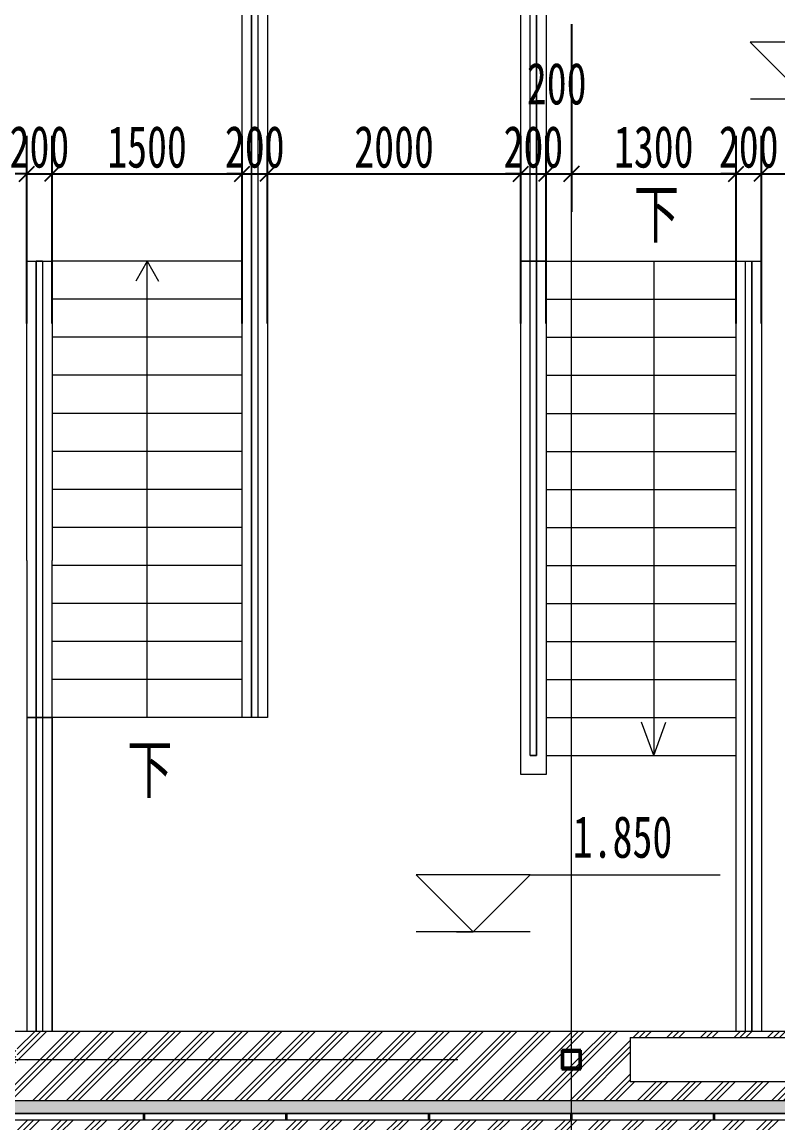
# Model space of a CAD drawing. Header units: millimetres. Extents: x 124696 to 347024, y 412631 to 564609.
# Drawn here: x 149834 to 155803, y 491852 to 500540 of the extents above; entities that cross this region are included whole.
import ezdxf

# ---------------------------------------------------------------- set-up
doc = ezdxf.new("R2010")
doc.units = ezdxf.units.MM
doc.header["$LTSCALE"] = 1500
doc.header["$MEASUREMENT"] = 0
doc.linetypes.add('二层平面图$0$轴网线_12_3_3_3 mm', pattern=[21, 12, -3, 3, -3])
doc.layers.add('0-建筑底图', color=7, linetype='Continuous')
for name, color, linetype, lineweight in [('二层平面图$0$0-1', 7, 'Continuous', 5), ('二层平面图$0$A-ANNO-IDEN-LEVL', 3, 'Continuous', 15), ('二层平面图$0$A-FLOR-HRAL', 71, 'Continuous', 9), ('二层平面图$0$A-FLOR-STRS', 51, 'Continuous', 9), ('二层平面图$0$A-LINE', 7, 'Continuous', 9), ('二层平面图$0$A-WALL-2', 170, 'Continuous', 20), ('二层平面图$0$A-WALL-CURT-PANEL-2', 7, 'Continuous', 9), ('二层平面图$0$A-WALL-CURT-PANEL-3', 140, 'Continuous', 9), ('二层平面图$0$A-WALL-CURT-STILE-2', 7, 'Continuous', 9), ('二层平面图$0$A-WALL-CURT-STILE-3', 7, 'Continuous', 9), ('二层平面图$0$ANNO-DIMS', 3, 'Continuous', 15), ('二层平面图$0$ANNO-DOTE-1', 10, '二层平面图$0$轴网线_12_3_3_3 mm', 15), ('二层平面图$0$ANNO-TEXT', 7, 'Continuous', 15), ('二层平面图$0$FLOR-PATT', 99, 'Continuous', 9), ('二层平面图$0$S-BEAM', 4, 'Continuous', 9), ('二层平面图$0$S-BEAM-1', 7, 'Continuous', 9), ('二层平面图$0$S-BEAM-2', 130, 'Continuous', 35), ('二层平面图$0$S-COLU-1', 250, 'Continuous', 5), ('二层平面图$0$S-COLU-2', 130, 'Continuous', 35), ('二层平面图$0$WALL-HATCH', 252, 'Continuous', 9)]:
    doc.layers.add(name, color=color, linetype=linetype, lineweight=lineweight)
doc.styles.add('二层平面图$0$黑体_5', font='simhei.ttf', dxfattribs={"width": 0.7, "height": 330})
doc.styles.add('二层平面图$0$黑体_B', font='', dxfattribs={"width": 0.7, "height": 375})
doc.styles.get('二层平面图$0$黑体_B').set_extended_font_data('SimHei', bold=True)
doc.dimstyles.new('二层平面图$0$直线_2_2mm_黑体_引线_文字在上_2', dxfattribs={"dimscale": 304.8, "dimtxt": 412.811453, "dimasz": 0.393701, "dimexe": 0.984252, "dimexo": 0.0625, "dimgap": 0.147638, "dimtad": 1, "dimdec": 0, "dimzin": 0, "dimdsep": 46, "dimtxsty": '二层平面图$0$黑体_5', "dimblk1": '二层平面图$0$_Oblique', "dimblk2": '二层平面图$0$_Oblique', "dimsah": 1, "dimcen": 0.09, "dimazin": 0, "dimtfac": 1, "dimtdec": 4, "dimtix": 1, "dimtmove": 2, "dimatfit": 3, "dimfxl": 3.937008, "dimfxlon": 1, "dimtvp": 1, "dimtolj": 1, "dimtzin": 0, "dimarcsym": 2})
doc.dimstyles.new('二层平面图$0$直线_2_2mm_黑体_引线_文字在上_3', dxfattribs={"dimscale": 304.8, "dimtxt": 412.811453, "dimasz": 0.393701, "dimexe": 0.984252, "dimexo": 0.0625, "dimgap": 0.147638, "dimtad": 1, "dimdec": 0, "dimzin": 0, "dimdsep": 46, "dimtxsty": '二层平面图$0$黑体_5', "dimblk1": '二层平面图$0$_Oblique', "dimblk2": '二层平面图$0$_Oblique', "dimsah": 1, "dimcen": 0.09, "dimazin": 0, "dimtfac": 1, "dimtdec": 4, "dimtix": 1, "dimtmove": 0, "dimatfit": 3, "dimfxl": 3.937008, "dimfxlon": 1, "dimtvp": 1, "dimtolj": 1, "dimtzin": 0, "dimarcsym": 2})

# ---------------------------------------------------------------- blocks, each defined once
blk = doc.blocks.new('二层平面图$0$S-梁-钢-箱形1 - _-300x350x14x14-V48-104-2F')
at = {"layer": '二层平面图$0$S-BEAM-1'}
h = blk.add_hatch(color=256, dxfattribs=at)
h.paths.add_polyline_path([(13135.4, 35825), (13135.4, 36175), (12464.6, 36175), (12464.6, 35825), (12723.8, 35825)])
h.paths.add_polyline_path([(13104.1, 35839), (12495.9, 35839), (12495.9, 36161), (13104.1, 36161)])
for p, q in [((9464.6, 36175), (12275, 36175)), ((12325, 36175), (12464.6, 36175)), ((12464.6, 35825), (9464.6, 35825))]:
    blk.add_line(p, q, dxfattribs=at)
at = {"layer": '二层平面图$0$S-BEAM-2'}
for p, q in [((13135.4, 36175), (12464.6, 36175)), ((12464.6, 36175), (12464.6, 35825)), ((12495.9, 35839), (12495.9, 36161)), ((12495.9, 36161), (13104.1, 36161)), ((13104.1, 36161), (13104.1, 35839)), ((13135.4, 35825), (13135.4, 36175)), ((12464.6, 35825), (13135.4, 35825)), ((13104.1, 35839), (12495.9, 35839))]:
    blk.add_line(p, q, dxfattribs=at)
blk = doc.blocks.new('二层平面图$0$SHS-Structure-Center_rvt-1-104-2F')
at = {"layer": '二层平面图$0$S-COLU-1'}
h = blk.add_hatch(color=256, dxfattribs=at)
h.paths.add_polyline_path([(9075, 35925), (9075, 36075), (8925, 36075), (8925, 35925)])
h.paths.add_polyline_path([(8935, 35935), (8935, 36065), (9065, 36065), (9065, 35935)])
at = {"layer": '二层平面图$0$S-COLU-2'}
for p, q in [((9075, 36075), (8925, 36075)), ((8925, 36075), (8925, 35925)), ((8935, 36065), (9065, 36065)), ((8935, 35935), (8935, 36065)), ((9065, 36065), (9065, 35935)), ((9075, 35925), (9075, 36075)), ((8925, 35925), (9075, 35925)), ((9065, 35935), (8935, 35935))]:
    blk.add_line(p, q, dxfattribs=at)
at = {"layer": '二层平面图$0$S-BEAM'}
blk.add_blockref('二层平面图$0$S-梁-钢-箱形1 - _-300x350x14x14-V48-104-2F', (0, 0), dxfattribs=at)
blk = doc.blocks.new('二层平面图$0$楼板 斜檐口 - 楼板 斜檐口-3571289-104-2F')
at = {"layer": '二层平面图$0$FLOR-PATT'}
h = blk.add_hatch(dxfattribs=at)
h.set_pattern_fill('FP_47', color=256, style=0, pattern_type=2)
h.set_pattern_definition([(45, (0, 0), (-132.5825, 132.5825), []), (45, (46.88, 0), (0, 265.165), []), (45, (-46.88, 0), (0, 265.165), [])])
h.paths.add_polyline_path([(298.3, 35575), (2215, 35575), (2215, 35750), (2285, 35750), (2285, 35575), (4430, 35575), (4430, 35750), (4500, 35750), (4500, 35675), (12400, 35675), (12400, 35825), (9464.6, 35825), (9464.6, 36175), (12275, 36175), (12275, 36225), (-325, 36225.4), (-325, 36075), (-293.9, 36075), (-293.9, 35925), (-325, 35925), (-325, 35750), (-530, 35750), (-530, 35575), (-35, 35575), (-35, 35750), (35, 35750), (35, 35575)])
h.paths.add_polyline_path([(4625, 35875), (4375, 35875), (4375, 36125), (4625, 36125), (4625, 35887)])
h.paths.add_polyline_path([(125, 35875), (-125, 35875), (-125, 36125), (125, 36125), (125, 35887)])
h.paths.add_polyline_path([(113, 35887), (113, 36113), (-113, 36113), (-113, 35887)])
h.paths.add_polyline_path([(4387, 35887), (4613, 35887), (4613, 36113), (4387, 36113), (4387, 35927.2)])
h.paths.add_polyline_path([(9075, 35925), (8925, 35925), (8925, 36075), (9075, 36075), (9075, 35935)])
h.paths.add_polyline_path([(9065, 35935), (9065, 36065), (8935, 36065), (8935, 35935)])
h.paths.add_polyline_path([(12400, 36175), (12400, 36225), (12325, 36225), (12325, 36175)])
h = blk.add_hatch(dxfattribs=at)
h.set_pattern_fill('FP_91', color=256, style=0, pattern_type=2)
h.set_pattern_definition([(44.366, (0, 1579.27), (-132.5827, 129.6791), []), (44.366, (46.88, 1579.27), (-0.0003, 259.3593), []), (44.366, (-46.88, 1579.27), (-0.0003, 259.3593), [])])
h.paths.add_polyline_path([(12400, 35055.4), (12400, 35525), (4500, 35525), (4500, 35500), (4430, 35500), (4430, 35525), (2285, 35525), (2285, 35500), (2215, 35500), (2215, 35525), (35, 35525), (35, 35500), (-35, 35500), (-35, 35525), (-530, 35525), (-530, 35500), (-600, 35500), (-600, 35055.4), (11343.2, 35055.4)])
at = {"layer": '二层平面图$0$A-LINE'}
blk.add_line((-325, 36225.4), (12200, 36225.4), dxfattribs=at)
blk = doc.blocks.new('二层平面图$0$矩形竖梃 - 室内铝板封边盖板_200-4335409-104-2F')
at = {"layer": '二层平面图$0$A-WALL-CURT-STILE-2'}
for p, q in [((6400, 39375), (6400, 40500)), ((6600, 40500), (6600, 39375))]:
    blk.add_line(p, q, dxfattribs=at)
blk = doc.blocks.new('二层平面图$0$矩形竖梃 - 室内铝板封边盖板_200-4652697-104-2F')
at = {"layer": '二层平面图$0$A-WALL-CURT-STILE-2'}
for p, q in [((6400, 38700), (6400, 39375)), ((6600, 39375), (6600, 38700)), ((6475, 38700), (6400, 38700)), ((6600, 38700), (6525, 38700))]:
    blk.add_line(p, q, dxfattribs=at)
blk = doc.blocks.new('二层平面图$0$矩形竖梃 - 室内铝板封边盖板_200-4336338-104-2F')
at = {"layer": '二层平面图$0$A-WALL-CURT-STILE-2'}
for p, q in [((10300, 39375), (10300, 40500)), ((10500, 40500), (10500, 39375))]:
    blk.add_line(p, q, dxfattribs=at)
blk = doc.blocks.new('二层平面图$0$矩形竖梃 - 室内铝板封边盖板_200-4619913-104-2F')
at = {"layer": '二层平面图$0$A-WALL-CURT-STILE-2'}
for p, q in [((10300, 36225.4), (10300, 37125)), ((10500, 37125), (10500, 36225.4))]:
    blk.add_line(p, q, dxfattribs=at)
blk = doc.blocks.new('二层平面图$0$矩形竖梃 - 室内铝板封边盖板_200-12006019-104-2F')
at = {"layer": '二层平面图$0$A-WALL-CURT-STILE-2'}
for p, q in [((10300, 42300), (10375, 42300)), ((10300, 41625), (10300, 42300)), ((10425, 42300), (10500, 42300)), ((10500, 42300), (10500, 41625))]:
    blk.add_line(p, q, dxfattribs=at)
blk = doc.blocks.new('二层平面图$0$矩形竖梃 - 室内铝板封边盖板_楼梯-10564497-104-2F')
at = {"layer": '二层平面图$0$A-WALL-CURT-STILE-2'}
for p, q in [((4700, 38250), (4700, 37125)), ((4900, 37125), (4900, 38250))]:
    blk.add_line(p, q, dxfattribs=at)
blk = doc.blocks.new('二层平面图$0$矩形竖梃 - 室内铝板封边盖板_楼梯-10564500-104-2F')
at = {"layer": '二层平面图$0$A-WALL-CURT-STILE-2'}
for p, q in [((4775, 38700), (4700, 38700)), ((4700, 38700), (4700, 38250)), ((4900, 38700), (4825, 38700)), ((4900, 38250), (4900, 38700))]:
    blk.add_line(p, q, dxfattribs=at)
blk = doc.blocks.new('二层平面图$0$矩形竖梃 - 室内铝板封边盖板_楼梯-10564496-104-2F')
at = {"layer": '二层平面图$0$A-WALL-CURT-STILE-2'}
for p, q in [((4700, 37125), (4700, 36225.4)), ((4900, 36225.4), (4900, 37125))]:
    blk.add_line(p, q, dxfattribs=at)
blk = doc.blocks.new('二层平面图$0$矩形竖梃 - 室内铝板封边盖板_楼梯-10567529-104-2F')
at = {"layer": '二层平面图$0$A-WALL-CURT-STILE-2'}
for p, q in [((8600, 43875), (8600, 44625)), ((8800, 44625), (8800, 43875))]:
    blk.add_line(p, q, dxfattribs=at)
blk = doc.blocks.new('二层平面图$0$顶部扶栏类型 - 顶部扶栏_内部_-4654410-104-2F')
at = {"layer": '二层平面图$0$A-FLOR-HRAL'}
for p, q in [((4775, 42300), (4825, 42300)), ((4775, 38700), (4775, 42300)), ((4825, 42300), (4825, 38700)), ((4825, 38700), (4775, 38700))]:
    blk.add_line(p, q, dxfattribs=at)
blk = doc.blocks.new('二层平面图$0$顶部扶栏类型 - 顶部扶栏_内部_-V136-104-2F')
at = {"layer": '二层平面图$0$A-FLOR-HRAL'}
for p, q in [((4825, 42300), (4775, 42300)), ((4775, 42300), (4775, 38700)), ((4825, 42300), (4825, 38700)), ((4825, 38700), (4775, 38700))]:
    blk.add_line(p, q, dxfattribs=at)
blk = doc.blocks.new('二层平面图$0$顶部扶栏类型 - 顶部扶栏_内部_-4657237-104-2F')
at = {"layer": '二层平面图$0$A-FLOR-HRAL'}
for p, q in [((4775, 38700), (4825, 38700)), ((4775, 36225.4), (4775, 38700)), ((4825, 38700), (4825, 36225.4))]:
    blk.add_line(p, q, dxfattribs=at)
blk = doc.blocks.new('二层平面图$0$顶部扶栏类型 - 顶部扶栏_内部_-V139-104-2F')
at = {"layer": '二层平面图$0$A-FLOR-HRAL'}
for p, q in [((4825, 38700), (4775, 38700)), ((4775, 38700), (4775, 36225.4)), ((4825, 38700), (4825, 36225.4))]:
    blk.add_line(p, q, dxfattribs=at)
blk = doc.blocks.new('二层平面图$0$顶部扶栏类型 - 顶部扶栏_内部_-4657782-104-2F')
at = {"layer": '二层平面图$0$A-FLOR-HRAL'}
for p, q in [((8675, 42300), (8675, 44625)), ((8725, 44625), (8725, 42300)), ((8725, 42300), (8675, 42300))]:
    blk.add_line(p, q, dxfattribs=at)
blk = doc.blocks.new('二层平面图$0$顶部扶栏类型 - 顶部扶栏_内部_-V141-104-2F')
at = {"layer": '二层平面图$0$A-FLOR-HRAL'}
for p, q in [((8675, 42300), (8675, 44625)), ((8725, 42300), (8725, 44625)), ((8675, 42300), (8725, 42300))]:
    blk.add_line(p, q, dxfattribs=at)
blk = doc.blocks.new('二层平面图$0$顶部扶栏类型 - 顶部扶栏_内部_-4657807-104-2F')
at = {"layer": '二层平面图$0$A-FLOR-HRAL'}
for p, q in [((10375, 42300), (10425, 42300)), ((10375, 36225.4), (10375, 42300)), ((10425, 42300), (10425, 36225.4))]:
    blk.add_line(p, q, dxfattribs=at)
blk = doc.blocks.new('二层平面图$0$顶部扶栏类型 - 顶部扶栏_内部_-V142-104-2F')
at = {"layer": '二层平面图$0$A-FLOR-HRAL'}
for p, q in [((10375, 42300), (10425, 42300)), ((10375, 36225.4), (10375, 42300)), ((10425, 36225.4), (10425, 42300))]:
    blk.add_line(p, q, dxfattribs=at)
blk = doc.blocks.new('二层平面图$0$矩形竖梃 - 室内铝板封边盖板_楼梯-10568579-104-2F')
at = {"layer": '二层平面图$0$A-WALL-CURT-STILE-2'}
for p, q in [((12200, 39375), (12200, 38700)), ((12400, 38700), (12400, 39375)), ((12200, 38700), (12275, 38700)), ((12325, 38700), (12400, 38700))]:
    blk.add_line(p, q, dxfattribs=at)
blk = doc.blocks.new('二层平面图$0$矩形竖梃 - 室内铝板封边盖板_楼梯-10568581-104-2F')
at = {"layer": '二层平面图$0$A-WALL-CURT-STILE-2'}
for p, q in [((4700, 39940), (4700, 39375)), ((4900, 39375), (4900, 39940))]:
    blk.add_line(p, q, dxfattribs=at)
blk = doc.blocks.new('二层平面图$0$系统嵌板 - 白色艾特板-12479212-104-2F')
at = {"layer": '二层平面图$0$A-WALL-CURT-PANEL-3'}
for p, q in [((560.5, 50), (-560.5, 50)), ((-560.5, 50), (-560.5, 0)), ((-560.5, 0), (560.5, 0)), ((560.5, 0), (560.5, 50))]:
    blk.add_line(p, q, dxfattribs=at)
blk = doc.blocks.new('二层平面图$0$系统嵌板 - 白色艾特板-12479213-104-2F')
at = {"layer": '二层平面图$0$A-WALL-CURT-PANEL-3'}
for p, q in [((558.5, 50), (-558.5, 50)), ((-558.5, 50), (-558.5, 0)), ((-558.5, 0), (558.5, 0)), ((558.5, 0), (558.5, 50))]:
    blk.add_line(p, q, dxfattribs=at)
blk = doc.blocks.new('二层平面图$0$系统嵌板 - 白色艾特板-13026446-104-2F')
at = {"layer": '二层平面图$0$A-WALL-CURT-PANEL-3'}
for p, q in [((558.5, 50), (-558.5, 50)), ((-558.5, 50), (-558.5, 0)), ((-558.5, 0), (558.5, 0)), ((558.5, 0), (558.5, 50))]:
    blk.add_line(p, q, dxfattribs=at)
blk = doc.blocks.new('二层平面图$0$系统嵌板 - 白色艾特板-13026447-104-2F')
at = {"layer": '二层平面图$0$A-WALL-CURT-PANEL-3'}
for p, q in [((558.5, 50), (-558.5, 50)), ((-558.5, 50), (-558.5, 0)), ((-558.5, 0), (558.5, 0)), ((558.5, 0), (558.5, 50))]:
    blk.add_line(p, q, dxfattribs=at)
blk = doc.blocks.new('二层平面图$0$系统嵌板 - 白色艾特板-13026448-104-2F')
at = {"layer": '二层平面图$0$A-WALL-CURT-PANEL-3'}
for p, q in [((558.5, 50), (-558.5, 50)), ((-558.5, 50), (-558.5, 0)), ((-558.5, 0), (558.5, 0)), ((558.5, 0), (558.5, 50))]:
    blk.add_line(p, q, dxfattribs=at)
blk = doc.blocks.new('二层平面图$0$系统嵌板 - 白色艾特板-13026449-104-2F')
at = {"layer": '二层平面图$0$A-WALL-CURT-PANEL-3'}
for p, q in [((558.5, 50), (-558.5, 50)), ((-558.5, 50), (-558.5, 0)), ((-558.5, 0), (558.5, 0)), ((558.5, 0), (558.5, 50))]:
    blk.add_line(p, q, dxfattribs=at)
blk = doc.blocks.new('二层平面图$0$矩形竖梃 - 8 x 50 mm 蜂窝铝板幕墙开缝-12479207-104-2F')
at = {"layer": '二层平面图$0$A-WALL-CURT-STILE-3'}
for p, q in [((-4, 0), (4, 0)), ((-4, -50), (-4, 0)), ((4, 0), (4, -50)), ((4, -50), (-4, -50))]:
    blk.add_line(p, q, dxfattribs=at)
blk = doc.blocks.new('二层平面图$0$矩形竖梃 - 8 x 50 mm 蜂窝铝板幕墙开缝-13026437-104-2F')
at = {"layer": '二层平面图$0$A-WALL-CURT-STILE-3'}
for p, q in [((-4, 0), (4, 0)), ((-4, -50), (-4, 0)), ((4, 0), (4, -50)), ((4, -50), (-4, -50))]:
    blk.add_line(p, q, dxfattribs=at)
blk = doc.blocks.new('二层平面图$0$矩形竖梃 - 8 x 50 mm 蜂窝铝板幕墙开缝-13026438-104-2F')
at = {"layer": '二层平面图$0$A-WALL-CURT-STILE-3'}
for p, q in [((-4, 0), (4, 0)), ((-4, -50), (-4, 0)), ((4, 0), (4, -50)), ((4, -50), (-4, -50))]:
    blk.add_line(p, q, dxfattribs=at)
blk = doc.blocks.new('二层平面图$0$顶部扶栏类型 - 顶部扶栏_内部_-12005957-104-2F')
at = {"layer": '二层平面图$0$A-FLOR-HRAL'}
for p, q in [((8675, 42300), (8725, 42300)), ((8675, 38400), (8675, 42300)), ((8725, 42300), (8725, 38400)), ((8725, 38400), (8675, 38400))]:
    blk.add_line(p, q, dxfattribs=at)
blk = doc.blocks.new('二层平面图$0$顶部扶栏类型 - 顶部扶栏_内部_-V667-104-2F')
at = {"layer": '二层平面图$0$A-FLOR-HRAL'}
for p, q in [((8675, 42300), (8725, 42300)), ((8675, 38400), (8675, 42300)), ((8725, 38400), (8725, 42300)), ((8675, 38400), (8725, 38400))]:
    blk.add_line(p, q, dxfattribs=at)
blk = doc.blocks.new('二层平面图$0$矩形竖梃 - 室内铝板封边盖板_楼梯-12167675-104-2F')
at = {"layer": '二层平面图$0$A-WALL-CURT-STILE-2'}
for p, q in [((8600, 42300), (8600, 42750)), ((8800, 42750), (8800, 42300)), ((8600, 42300), (8675, 42300)), ((8725, 42300), (8800, 42300))]:
    blk.add_line(p, q, dxfattribs=at)
blk = doc.blocks.new('二层平面图$0$矩形竖梃 - 室内铝板封边盖板_楼梯-12168982-104-2F')
at = {"layer": '二层平面图$0$A-WALL-CURT-STILE-2'}
for p, q in [((8675, 42300), (8600, 42300)), ((8600, 41625), (8600, 42300)), ((8800, 42300), (8725, 42300)), ((8800, 42300), (8800, 41625))]:
    blk.add_line(p, q, dxfattribs=at)
blk = doc.blocks.new('二层平面图$0$矩形竖梃 - 室内铝板封边盖板_楼梯-12168837-104-2F')
at = {"layer": '二层平面图$0$A-WALL-CURT-STILE-2'}
for p, q in [((8600, 38250), (8600, 39375)), ((8800, 39375), (8800, 38250)), ((8800, 38250), (8600, 38250))]:
    blk.add_line(p, q, dxfattribs=at)
blk = doc.blocks.new('二层平面图$0$矩形竖梃 - 室内铝板封边盖板_楼梯-12168983-104-2F')
at = {"layer": '二层平面图$0$A-WALL-CURT-STILE-2'}
for p, q in [((8600, 39940), (8600, 40500)), ((8800, 40500), (8800, 39940))]:
    blk.add_line(p, q, dxfattribs=at)
blk = doc.blocks.new('二层平面图$0$矩形竖梃 - 室内铝板封边盖板_楼梯-12168838-104-2F')
at = {"layer": '二层平面图$0$A-WALL-CURT-STILE-2'}
for p, q in [((8600, 39375), (8600, 39940)), ((8800, 39940), (8800, 39375))]:
    blk.add_line(p, q, dxfattribs=at)
blk = doc.blocks.new('二层平面图$0$顶部扶栏类型 - 顶部扶栏_内部_-12167909-104-2F')
at = {"layer": '二层平面图$0$A-FLOR-HRAL'}
for p, q in [((6475, 45000), (6525, 45000)), ((6475, 38700), (6475, 45000)), ((6525, 45000), (6525, 38700)), ((6525, 38700), (6475, 38700))]:
    blk.add_line(p, q, dxfattribs=at)
blk = doc.blocks.new('二层平面图$0$顶部扶栏类型 - 顶部扶栏_内部_-V673-104-2F')
at = {"layer": '二层平面图$0$A-FLOR-HRAL'}
for p, q in [((6525, 45000), (6475, 45000)), ((6475, 45000), (6475, 38700)), ((6525, 45000), (6525, 38700)), ((6525, 38700), (6475, 38700))]:
    blk.add_line(p, q, dxfattribs=at)
blk = doc.blocks.new('二层平面图$0$矩形竖梃 - 室内铝板封边盖板_楼梯-12168984-104-2F')
at = {"layer": '二层平面图$0$A-WALL-CURT-STILE-2'}
for p, q in [((8600, 40500), (8600, 41080)), ((8800, 41080), (8800, 40500))]:
    blk.add_line(p, q, dxfattribs=at)
blk = doc.blocks.new('二层平面图$0$矩形竖梃 - 室内铝板封边盖板_楼梯-12168986-104-2F')
at = {"layer": '二层平面图$0$A-WALL-CURT-STILE-2'}
for p, q in [((8600, 41080), (8600, 41625)), ((8800, 41625), (8800, 41080))]:
    blk.add_line(p, q, dxfattribs=at)
blk = doc.blocks.new('二层平面图$0$矩形竖梃 - 室内铝板封边盖板_楼梯-10567535-104-2F')
at = {"layer": '二层平面图$0$A-WALL-CURT-STILE-2'}
for p, q in [((8600, 42750), (8600, 43875)), ((8800, 43875), (8800, 42750))]:
    blk.add_line(p, q, dxfattribs=at)
blk = doc.blocks.new('二层平面图$0$高程点 - 高程点符号-322107-104-2F')
at = {"layer": '二层平面图$0$A-ANNO-IDEN-LEVL'}
for p, q in [((-3, 3), (-13, 3)), ((-3, 3), (3, 3)), ((0, 0), (-3, 3)), ((0, 0), (3, 3)), ((-2.999, 0), (2.991, 0))]:
    blk.add_line(p, q, dxfattribs=at)
blk = doc.blocks.new('二层平面图$0$_Oblique')
at = {"color": 0, "linetype": 'ByBlock', "lineweight": -2}
blk.add_line((-0.5, -0.5), (0.5, 0.5), dxfattribs=at)
blk = doc.blocks.new('*D2629')
at = {"layer": '二层平面图$0$ANNO-DIMS', "color": 0, "lineweight": -2, "transparency": 16777216}
for p, q in [((4700, 41808.6), (4700, 43289.5)), ((4900, 41808.6), (4900, 43289.5)), ((4700, 42989.5), (4580, 42989.5)), ((4700, 42989.5), (4900, 42989.5)), ((4900, 42989.5), (5020, 42989.5))]:
    blk.add_line(p, q, dxfattribs=at)
at = {"layer": '二层平面图$0$ANNO-DIMS', "color": 0, "lineweight": -2, "transparency": 16777216, "xscale": 120, "yscale": 120, "zscale": 120}
blk.add_blockref('二层平面图$0$_Oblique', (4700, 42989.5), dxfattribs=at)
at = {"layer": '二层平面图$0$ANNO-DIMS', "color": 0, "lineweight": -2, "transparency": 16777216, "xscale": 120, "yscale": 120, "zscale": 120, "rotation": 180}
blk.add_blockref('二层平面图$0$_Oblique', (4900, 42989.5), dxfattribs=at)
at = {"layer": '二层平面图$0$ANNO-DIMS', "color": 0, "transparency": 16777216, "insert": (4800, 43201.4), "char_height": 330, "width": 604.817, "attachment_point": 5, "style": '二层平面图$0$黑体_5'}
blk.add_mtext('\\A1;200', dxfattribs=at)
blk = doc.blocks.new('*D2630')
at = {"layer": '二层平面图$0$ANNO-DIMS', "color": 0, "lineweight": -2, "transparency": 16777216}
for p, q in [((4900, 41808.6), (4900, 43289.5)), ((6400, 41808.6), (6400, 43289.5)), ((4900, 42989.5), (6400, 42989.5))]:
    blk.add_line(p, q, dxfattribs=at)
at = {"layer": '二层平面图$0$ANNO-DIMS', "color": 0, "lineweight": -2, "transparency": 16777216, "xscale": 120, "yscale": 120, "zscale": 120, "rotation": 180}
blk.add_blockref('二层平面图$0$_Oblique', (4900, 42989.5), dxfattribs=at)
at = {"layer": '二层平面图$0$ANNO-DIMS', "color": 0, "lineweight": -2, "transparency": 16777216, "xscale": 120, "yscale": 120, "zscale": 120}
blk.add_blockref('二层平面图$0$_Oblique', (6400, 42989.5), dxfattribs=at)
at = {"layer": '二层平面图$0$ANNO-DIMS', "color": 0, "transparency": 16777216, "insert": (5650, 43201.4), "char_height": 330, "width": 806.422, "attachment_point": 5, "style": '二层平面图$0$黑体_5'}
blk.add_mtext('\\A1;1500', dxfattribs=at)
blk = doc.blocks.new('*D2631')
at = {"layer": '二层平面图$0$ANNO-DIMS', "color": 0, "lineweight": -2, "transparency": 16777216}
for p, q in [((6400, 41808.6), (6400, 43289.5)), ((6600, 41808.6), (6600, 43289.5)), ((6400, 42989.5), (6280, 42989.5)), ((6400, 42989.5), (6600, 42989.5)), ((6600, 42989.5), (6720, 42989.5))]:
    blk.add_line(p, q, dxfattribs=at)
at = {"layer": '二层平面图$0$ANNO-DIMS', "color": 0, "lineweight": -2, "transparency": 16777216, "xscale": 120, "yscale": 120, "zscale": 120}
blk.add_blockref('二层平面图$0$_Oblique', (6400, 42989.5), dxfattribs=at)
at = {"layer": '二层平面图$0$ANNO-DIMS', "color": 0, "lineweight": -2, "transparency": 16777216, "xscale": 120, "yscale": 120, "zscale": 120, "rotation": 180}
blk.add_blockref('二层平面图$0$_Oblique', (6600, 42989.5), dxfattribs=at)
at = {"layer": '二层平面图$0$ANNO-DIMS', "color": 0, "transparency": 16777216, "insert": (6500, 43201.4), "char_height": 330, "width": 604.817, "attachment_point": 5, "style": '二层平面图$0$黑体_5'}
blk.add_mtext('\\A1;200', dxfattribs=at)
blk = doc.blocks.new('*D2632')
at = {"layer": '二层平面图$0$ANNO-DIMS', "color": 0, "lineweight": -2, "transparency": 16777216}
for p, q in [((6600, 41808.6), (6600, 43289.5)), ((8600, 41808.6), (8600, 43289.5)), ((6600, 42989.5), (8600, 42989.5))]:
    blk.add_line(p, q, dxfattribs=at)
at = {"layer": '二层平面图$0$ANNO-DIMS', "color": 0, "lineweight": -2, "transparency": 16777216, "xscale": 120, "yscale": 120, "zscale": 120, "rotation": 180}
blk.add_blockref('二层平面图$0$_Oblique', (6600, 42989.5), dxfattribs=at)
at = {"layer": '二层平面图$0$ANNO-DIMS', "color": 0, "lineweight": -2, "transparency": 16777216, "xscale": 120, "yscale": 120, "zscale": 120}
blk.add_blockref('二层平面图$0$_Oblique', (8600, 42989.5), dxfattribs=at)
at = {"layer": '二层平面图$0$ANNO-DIMS', "color": 0, "transparency": 16777216, "insert": (7600, 43201.4), "char_height": 330, "width": 806.422, "attachment_point": 5, "style": '二层平面图$0$黑体_5'}
blk.add_mtext('\\A1;2000', dxfattribs=at)
blk = doc.blocks.new('*D2633')
at = {"layer": '二层平面图$0$ANNO-DIMS', "color": 0, "lineweight": -2, "transparency": 16777216}
for p, q in [((8600, 41808.6), (8600, 43289.5)), ((8800, 41808.6), (8800, 43289.5)), ((8600, 42989.5), (8480, 42989.5)), ((8600, 42989.5), (8800, 42989.5)), ((8800, 42989.5), (8920, 42989.5))]:
    blk.add_line(p, q, dxfattribs=at)
at = {"layer": '二层平面图$0$ANNO-DIMS', "color": 0, "lineweight": -2, "transparency": 16777216, "xscale": 120, "yscale": 120, "zscale": 120}
blk.add_blockref('二层平面图$0$_Oblique', (8600, 42989.5), dxfattribs=at)
at = {"layer": '二层平面图$0$ANNO-DIMS', "color": 0, "lineweight": -2, "transparency": 16777216, "xscale": 120, "yscale": 120, "zscale": 120, "rotation": 180}
blk.add_blockref('二层平面图$0$_Oblique', (8800, 42989.5), dxfattribs=at)
at = {"layer": '二层平面图$0$ANNO-DIMS', "color": 0, "transparency": 16777216, "insert": (8700, 43201.4), "char_height": 330, "width": 604.817, "attachment_point": 5, "style": '二层平面图$0$黑体_5'}
blk.add_mtext('\\A1;200', dxfattribs=at)
blk = doc.blocks.new('*D2634')
at = {"layer": '二层平面图$0$ANNO-DIMS', "color": 0, "lineweight": -2, "transparency": 16777216}
for p, q in [((9000, 44170.5), (9000, 42689.5)), ((8800, 41808.6), (8800, 43289.5)), ((8800, 42989.5), (9000, 42989.5))]:
    blk.add_line(p, q, dxfattribs=at)
at = {"layer": '二层平面图$0$ANNO-DIMS', "color": 0, "lineweight": -2, "transparency": 16777216, "xscale": 120, "yscale": 120, "zscale": 120, "rotation": 180}
blk.add_blockref('二层平面图$0$_Oblique', (8800, 42989.5), dxfattribs=at)
at = {"layer": '二层平面图$0$ANNO-DIMS', "color": 0, "lineweight": -2, "transparency": 16777216, "xscale": 120, "yscale": 120, "zscale": 120}
blk.add_blockref('二层平面图$0$_Oblique', (9000, 42989.5), dxfattribs=at)
at = {"layer": '二层平面图$0$ANNO-DIMS', "color": 0, "transparency": 16777216, "insert": (8648, 43867.5), "char_height": 330, "width": 604.817, "attachment_point": 1, "line_spacing_factor": 0.872751, "style": '二层平面图$0$黑体_5'}
blk.add_mtext('\\A1;200', dxfattribs=at)
blk = doc.blocks.new('*D2635')
at = {"layer": '二层平面图$0$ANNO-DIMS', "color": 0, "lineweight": -2, "transparency": 16777216}
for p, q in [((9000, 44170.5), (9000, 42689.5)), ((10300, 41808.6), (10300, 43289.5)), ((9000, 42989.5), (10300, 42989.5))]:
    blk.add_line(p, q, dxfattribs=at)
at = {"layer": '二层平面图$0$ANNO-DIMS', "color": 0, "lineweight": -2, "transparency": 16777216, "xscale": 120, "yscale": 120, "zscale": 120, "rotation": 180}
blk.add_blockref('二层平面图$0$_Oblique', (9000, 42989.5), dxfattribs=at)
at = {"layer": '二层平面图$0$ANNO-DIMS', "color": 0, "lineweight": -2, "transparency": 16777216, "xscale": 120, "yscale": 120, "zscale": 120}
blk.add_blockref('二层平面图$0$_Oblique', (10300, 42989.5), dxfattribs=at)
at = {"layer": '二层平面图$0$ANNO-DIMS', "color": 0, "transparency": 16777216, "insert": (9650, 43201.4), "char_height": 330, "width": 806.422, "attachment_point": 5, "style": '二层平面图$0$黑体_5'}
blk.add_mtext('\\A1;1300', dxfattribs=at)
blk = doc.blocks.new('*D2644')
at = {"layer": '二层平面图$0$ANNO-DIMS', "color": 0, "lineweight": -2, "transparency": 16777216}
for p, q in [((10300, 41808.6), (10300, 43289.5)), ((10500, 41808.6), (10500, 43289.5)), ((10300, 42989.5), (10180, 42989.5)), ((10300, 42989.5), (10500, 42989.5)), ((10500, 42989.5), (10620, 42989.5))]:
    blk.add_line(p, q, dxfattribs=at)
at = {"layer": '二层平面图$0$ANNO-DIMS', "color": 0, "lineweight": -2, "transparency": 16777216, "xscale": 120, "yscale": 120, "zscale": 120}
blk.add_blockref('二层平面图$0$_Oblique', (10300, 42989.5), dxfattribs=at)
at = {"layer": '二层平面图$0$ANNO-DIMS', "color": 0, "lineweight": -2, "transparency": 16777216, "xscale": 120, "yscale": 120, "zscale": 120, "rotation": 180}
blk.add_blockref('二层平面图$0$_Oblique', (10500, 42989.5), dxfattribs=at)
at = {"layer": '二层平面图$0$ANNO-DIMS', "color": 0, "transparency": 16777216, "insert": (10400, 43201.4), "char_height": 330, "width": 604.817, "attachment_point": 5, "style": '二层平面图$0$黑体_5'}
blk.add_mtext('\\A1;200', dxfattribs=at)
blk = doc.blocks.new('*D2645')
at = {"layer": '二层平面图$0$ANNO-DIMS', "color": 0, "lineweight": -2, "transparency": 16777216}
for p, q in [((10500, 41808.6), (10500, 43289.5)), ((12200, 41808.6), (12200, 43289.5)), ((10500, 42989.5), (12200, 42989.5))]:
    blk.add_line(p, q, dxfattribs=at)
at = {"layer": '二层平面图$0$ANNO-DIMS', "color": 0, "lineweight": -2, "transparency": 16777216, "xscale": 120, "yscale": 120, "zscale": 120, "rotation": 180}
blk.add_blockref('二层平面图$0$_Oblique', (10500, 42989.5), dxfattribs=at)
at = {"layer": '二层平面图$0$ANNO-DIMS', "color": 0, "lineweight": -2, "transparency": 16777216, "xscale": 120, "yscale": 120, "zscale": 120}
blk.add_blockref('二层平面图$0$_Oblique', (12200, 42989.5), dxfattribs=at)
at = {"layer": '二层平面图$0$ANNO-DIMS', "color": 0, "transparency": 16777216, "insert": (11350, 43201.4), "char_height": 330, "width": 806.422, "attachment_point": 5, "style": '二层平面图$0$黑体_5'}
blk.add_mtext('\\A1;1700', dxfattribs=at)
blk = doc.blocks.new('二层平面图')
at = {"layer": '二层平面图$0$WALL-HATCH'}
h = blk.add_hatch(dxfattribs=at)
h.set_pattern_fill('FP_123', color=8, angle=-113.578, style=0, pattern_type=2)
h.set_pattern_definition([(66.422, (29837.945, 35582.62), (0.21196, 152.88676), [26.213, -13.882, 69.19, -13.882, -42.855]), (66.422, (29837.945, 35582.62), (0.21196, 152.88676), [-123.167, 26.213, -16.642]), (113.58, (29798.026, 35582.62), (-66.51436, 0.00144), [26.213, -13.882, 69.26, -13.882, -42.855]), (113.58, (29798.026, 35582.62), (-66.51436, 0.00144), [-123.237, 26.213, -16.642]), (360, (29798.03, 35582.62), (2e-11, 152.4), [39.907, -26.604]), (360, (29831.28, 35719.78), (2e-11, 152.4), [39.907, -26.604]), (90, (29787.5, 35606.74), (-66.513, 7e-12), [12.722, -139.678]), (90, (29820.756, 35682.94), (-66.513, 7e-12), [12.722, -139.678]), (90, (29848.46, 35606.74), (-66.513, 7e-12), [12.722, -139.678]), (90, (29881.716, 35682.94), (-66.513, 7e-12), [12.722, -139.678])])
h.paths.add_polyline_path([(50536, 35575), (50536, 35675), (40775, 35675), (40775, 35575), (50000.4, 35575)])
h.paths.add_polyline_path([(31225, 35575), (31225, 35675), (4500, 35675), (4500, 35575), (30671.8, 35575)])
at = {"layer": '二层平面图$0$A-ANNO-IDEN-LEVL', "color": 8}
for p, q in [((8091.7, 37008.4), (8223.5, 37008.4)), ((8409.6, 37008.4), (8091.7, 37008.4))]:
    blk.add_line(p, q, dxfattribs=at)
at = {"layer": '二层平面图$0$A-FLOR-STRS', "color": 8}
for p, q in [((6400, 42300), (4900, 42300)), ((4900, 42300), (4900, 42000)), ((8800, 42300), (10375, 42300)), ((10425, 42300), (10500, 42300)), ((4900, 42000), (4900, 41700)), ((6400, 42000), (4900, 42000)), ((8800, 42000), (10300, 42000)), ((4900, 41700), (4900, 41400)), ((6400, 41700), (4900, 41700)), ((8800, 41700), (10300, 41700)), ((4900, 41400), (4900, 41100)), ((6400, 41400), (4900, 41400)), ((8800, 41400), (10300, 41400)), ((4900, 41100), (4900, 40800)), ((6400, 41100), (4900, 41100)), ((8800, 41100), (10300, 41100)), ((4900, 40800), (4900, 40500)), ((6400, 40800), (4900, 40800)), ((8800, 40800), (10300, 40800)), ((4900, 40500), (4900, 40200)), ((6400, 40500), (4900, 40500)), ((8800, 40500), (10300, 40500)), ((4900, 40200), (4900, 39940)), ((6400, 40200), (4900, 40200)), ((8800, 40200), (10300, 40200)), ((6400, 39900), (4900, 39900)), ((8800, 39900), (10300, 39900)), ((6400, 39600), (4900, 39600)), ((8800, 39600), (10300, 39600)), ((6400, 39300), (4900, 39300)), ((8800, 39300), (10300, 39300)), ((6400, 39000), (4900, 39000)), ((8800, 39000), (10300, 39000)), ((6475, 38700), (4900, 38700)), ((6600, 38700), (6525, 38700)), ((8800, 38700), (10300, 38700)), ((8800, 38400), (10300, 38400))]:
    blk.add_line(p, q, dxfattribs=at)
at = {"layer": '二层平面图$0$A-LINE', "color": 8}
for p, q in [((6600, 45175), (6600, 38700)), ((8800, 44625), (8800, 42300)), ((4700, 39940), (4700, 42300)), ((4700, 42300), (4900, 42300)), ((5650, 42300), (5560, 42144.1)), ((5650, 38700), (5650, 42300)), ((5650, 42300), (5740, 42144.1)), ((8800, 42300), (10375, 42300)), ((9650, 42300), (9650, 38400)), ((10425, 42300), (10500, 42300)), ((10500, 42300), (10500, 36225.4)), ((6475, 38700), (4900.4, 38700)), ((4900.4, 38700), (4900.4, 36225.4)), ((6600, 38700), (6525, 38700)), ((9650, 38400), (9554.2, 38663.1)), ((9650, 38400), (9745.8, 38663.1)), ((9464.5, 36175), (9464.5, 35825))]:
    blk.add_line(p, q, dxfattribs=at)
at = {"layer": '二层平面图$0$A-WALL-2', "color": 8}
for p, q in [((31225, 35675), (4500, 35675)), ((4500, 35575), (31225, 35575))]:
    blk.add_line(p, q, dxfattribs=at)
at = {"layer": '二层平面图$0$ANNO-DOTE-1', "color": 8}
for p, q in [((9000, -6710.3), (9000, 106757.2)), ((-18896.2, 36000), (161528.2, 36000))]:
    blk.add_line(p, q, dxfattribs=at)
at = {"layer": '二层平面图$0$0-1', "color": 8}
blk.add_blockref('二层平面图$0$SHS-Structure-Center_rvt-1-104-2F', (0, 0), dxfattribs=at)
at = {"layer": '二层平面图$0$A-ANNO-IDEN-LEVL', "color": 8, "extrusion": (0, 0, -1), "xscale": 149.9999999999999, "yscale": 149.9999999999999, "zscale": 149.9999999999999}
for p in [(-10861.5, 43578.3), (-8223.5, 37008.4)]:
    blk.add_blockref('二层平面图$0$高程点 - 高程点符号-322107-104-2F', p, dxfattribs=at)
at = {"layer": '二层平面图$0$A-FLOR-HRAL', "color": 8}
for name in ['二层平面图$0$顶部扶栏类型 - 顶部扶栏_内部_-12167909-104-2F', '二层平面图$0$顶部扶栏类型 - 顶部扶栏_内部_-V673-104-2F', '二层平面图$0$顶部扶栏类型 - 顶部扶栏_内部_-4657782-104-2F', '二层平面图$0$顶部扶栏类型 - 顶部扶栏_内部_-V141-104-2F', '二层平面图$0$顶部扶栏类型 - 顶部扶栏_内部_-4654410-104-2F', '二层平面图$0$顶部扶栏类型 - 顶部扶栏_内部_-V136-104-2F', '二层平面图$0$顶部扶栏类型 - 顶部扶栏_内部_-12005957-104-2F', '二层平面图$0$顶部扶栏类型 - 顶部扶栏_内部_-V667-104-2F', '二层平面图$0$顶部扶栏类型 - 顶部扶栏_内部_-4657807-104-2F', '二层平面图$0$顶部扶栏类型 - 顶部扶栏_内部_-V142-104-2F', '二层平面图$0$顶部扶栏类型 - 顶部扶栏_内部_-4657237-104-2F', '二层平面图$0$顶部扶栏类型 - 顶部扶栏_内部_-V139-104-2F']:
    blk.add_blockref(name, (0, 0), dxfattribs=at)
at = {"layer": '二层平面图$0$A-LINE', "color": 8}
blk.add_blockref('二层平面图$0$楼板 斜檐口 - 楼板 斜檐口-3571289-104-2F', (0, 0), dxfattribs=at)
at = {"layer": '二层平面图$0$A-WALL-CURT-PANEL-2', "color": 8}
for name, p in [('二层平面图$0$系统嵌板 - 白色艾特板-12479212-104-2F', (5060.5, 35525)), ('二层平面图$0$系统嵌板 - 白色艾特板-12479213-104-2F', (6187.5, 35525)), ('二层平面图$0$系统嵌板 - 白色艾特板-13026446-104-2F', (7312.5, 35525)), ('二层平面图$0$系统嵌板 - 白色艾特板-13026447-104-2F', (8437.5, 35525)), ('二层平面图$0$系统嵌板 - 白色艾特板-13026448-104-2F', (9562.5, 35525)), ('二层平面图$0$系统嵌板 - 白色艾特板-13026449-104-2F', (10687.5, 35525))]:
    blk.add_blockref(name, p, dxfattribs=at)
at = {"layer": '二层平面图$0$A-WALL-CURT-STILE-2', "color": 8}
for name, p in [('二层平面图$0$矩形竖梃 - 室内铝板封边盖板_200-4335409-104-2F', (0, 4500)), ('二层平面图$0$矩形竖梃 - 室内铝板封边盖板_楼梯-10567529-104-2F', (0, 0)), ('二层平面图$0$矩形竖梃 - 室内铝板封边盖板_200-4335409-104-2F', (0, 3375)), ('二层平面图$0$矩形竖梃 - 室内铝板封边盖板_楼梯-10567535-104-2F', (0, 0)), ('二层平面图$0$矩形竖梃 - 室内铝板封边盖板_200-4335409-104-2F', (0, 2250)), ('二层平面图$0$矩形竖梃 - 室内铝板封边盖板_楼梯-12167675-104-2F', (0, 0)), ('二层平面图$0$矩形竖梃 - 室内铝板封边盖板_楼梯-12168982-104-2F', (0, 0)), ('二层平面图$0$矩形竖梃 - 室内铝板封边盖板_200-12006019-104-2F', (0, 0)), ('二层平面图$0$矩形竖梃 - 室内铝板封边盖板_200-4335409-104-2F', (0, 1125)), ('二层平面图$0$矩形竖梃 - 室内铝板封边盖板_楼梯-12168986-104-2F', (0, 0)), ('二层平面图$0$矩形竖梃 - 室内铝板封边盖板_200-4336338-104-2F', (0, 1125)), ('二层平面图$0$矩形竖梃 - 室内铝板封边盖板_楼梯-12168984-104-2F', (0, 0)), ('二层平面图$0$矩形竖梃 - 室内铝板封边盖板_200-4335409-104-2F', (0, 0)), ('二层平面图$0$矩形竖梃 - 室内铝板封边盖板_楼梯-12168983-104-2F', (0, 0)), ('二层平面图$0$矩形竖梃 - 室内铝板封边盖板_200-4336338-104-2F', (0, 0)), ('二层平面图$0$矩形竖梃 - 室内铝板封边盖板_楼梯-10568581-104-2F', (0, 0)), ('二层平面图$0$矩形竖梃 - 室内铝板封边盖板_楼梯-12168838-104-2F', (0, 0)), ('二层平面图$0$矩形竖梃 - 室内铝板封边盖板_楼梯-10568579-104-2F', (-7500, 0)), ('二层平面图$0$矩形竖梃 - 室内铝板封边盖板_200-4652697-104-2F', (0, 0)), ('二层平面图$0$矩形竖梃 - 室内铝板封边盖板_楼梯-12168837-104-2F', (0, 0)), ('二层平面图$0$矩形竖梃 - 室内铝板封边盖板_200-4336338-104-2F', (0, -1125)), ('二层平面图$0$矩形竖梃 - 室内铝板封边盖板_楼梯-10564500-104-2F', (0, 0)), ('二层平面图$0$矩形竖梃 - 室内铝板封边盖板_楼梯-10564497-104-2F', (0, 0)), ('二层平面图$0$矩形竖梃 - 室内铝板封边盖板_200-4336338-104-2F', (0, -2250)), ('二层平面图$0$矩形竖梃 - 室内铝板封边盖板_楼梯-10564496-104-2F', (0, 0)), ('二层平面图$0$矩形竖梃 - 室内铝板封边盖板_200-4619913-104-2F', (0, 0))]:
    blk.add_blockref(name, p, dxfattribs=at)
at = {"layer": '二层平面图$0$A-WALL-CURT-STILE-2', "color": 8, "extrusion": (0, 0, -1), "rotation": 180}
for name, p in [('二层平面图$0$矩形竖梃 - 8 x 50 mm 蜂窝铝板幕墙开缝-12479207-104-2F', (-5625, 35525)), ('二层平面图$0$矩形竖梃 - 8 x 50 mm 蜂窝铝板幕墙开缝-12479207-104-2F', (-6750, 35525)), ('二层平面图$0$矩形竖梃 - 8 x 50 mm 蜂窝铝板幕墙开缝-13026437-104-2F', (-7875, 35525)), ('二层平面图$0$矩形竖梃 - 8 x 50 mm 蜂窝铝板幕墙开缝-13026437-104-2F', (-9000, 35525)), ('二层平面图$0$矩形竖梃 - 8 x 50 mm 蜂窝铝板幕墙开缝-13026438-104-2F', (-10125, 35525))]:
    blk.add_blockref(name, p, dxfattribs=at)
at = {"layer": '二层平面图$0$A-ANNO-IDEN-LEVL', "color": 8, "insert": (9010.7, 37922.8), "char_height": 330, "width": 990.683, "attachment_point": 1, "line_spacing_factor": 0.872751, "style": '二层平面图$0$黑体_5'}
blk.add_mtext('1.850', dxfattribs=at)
at = {"layer": '二层平面图$0$ANNO-TEXT', "color": 8, "char_height": 375, "width": 479.81, "attachment_point": 1, "style": '二层平面图$0$黑体_B'}
for insert in [(9493.1, 42861), (5493.1, 38480.4)]:
    blk.add_mtext('\\f黑体|b1|i0|c134|p49|;\\W.7;下', dxfattribs=dict(at, insert=insert))
at = {"layer": '二层平面图$0$ANNO-DIMS', "color": 8}
dim = blk.add_linear_dim(base=(9000, 42989.5), p1=(8800, 41789.5), p2=(9000, 44189.5), dimstyle='二层平面图$0$直线_2_2mm_黑体_引线_文字在上_2', override={"dimpost": '<>', "dimfxl": 2408.318916}, dxfattribs=at)
dim.commit()
dim.dimension.update_dxf_attribs({"geometry": '*D2634', "text_midpoint": (8950.4, 43647.5), "dimtype": 160})
for base, p1, p2, override, picture, middle in [((10300, 42989.5), (9000, 44189.5), (10300, 41789.5), {"dimpost": '<>', "dimfxl": 2729.468813}, '*D2635', (9650, 43201.4)), ((4900, 42989.5), (4700, 41789.5), (4900, 41789.5), {"dimpost": '<>', "dimfxl": 200}, '*D2629', (4800, 43201.4)), ((6400, 42989.5), (4900, 41789.5), (6400, 41789.5), {"dimpost": '<>', "dimfxl": 1500}, '*D2630', (5650, 43201.4)), ((6600, 42989.5), (6400, 41789.5), (6600, 41789.5), {"dimpost": '<>', "dimfxl": 200}, '*D2631', (6500, 43201.4)), ((8600, 42989.5), (6600, 41789.5), (8600, 41789.5), {"dimpost": '<>', "dimfxl": 2000}, '*D2632', (7600, 43201.4)), ((8800, 42989.5), (8600, 41789.5), (8800, 41789.5), {"dimpost": '<>', "dimfxl": 200}, '*D2633', (8700, 43201.4)), ((10500, 42989.5), (10300, 41789.5), (10500, 41789.5), {"dimpost": '<>', "dimfxl": 200}, '*D2644', (10400, 43201.4)), ((12200, 42989.5), (10500, 41789.5), (12200, 41789.5), {"dimpost": '<>', "dimfxl": 1700}, '*D2645', (11350, 43201.4))]:
    dim = blk.add_linear_dim(base=base, p1=p1, p2=p2, dimstyle='二层平面图$0$直线_2_2mm_黑体_引线_文字在上_3', override=override, dxfattribs=at)
    dim.commit()
    dim.dimension.update_dxf_attribs({"geometry": picture, "text_midpoint": middle})

msp = doc.modelspace()

# ---------------------------------------------------------------- block references
at = {"layer": '0-建筑底图'}
msp.add_blockref('二层平面图', (145171.7, 456352), dxfattribs=at)

doc.saveas('drawing.dxf')
